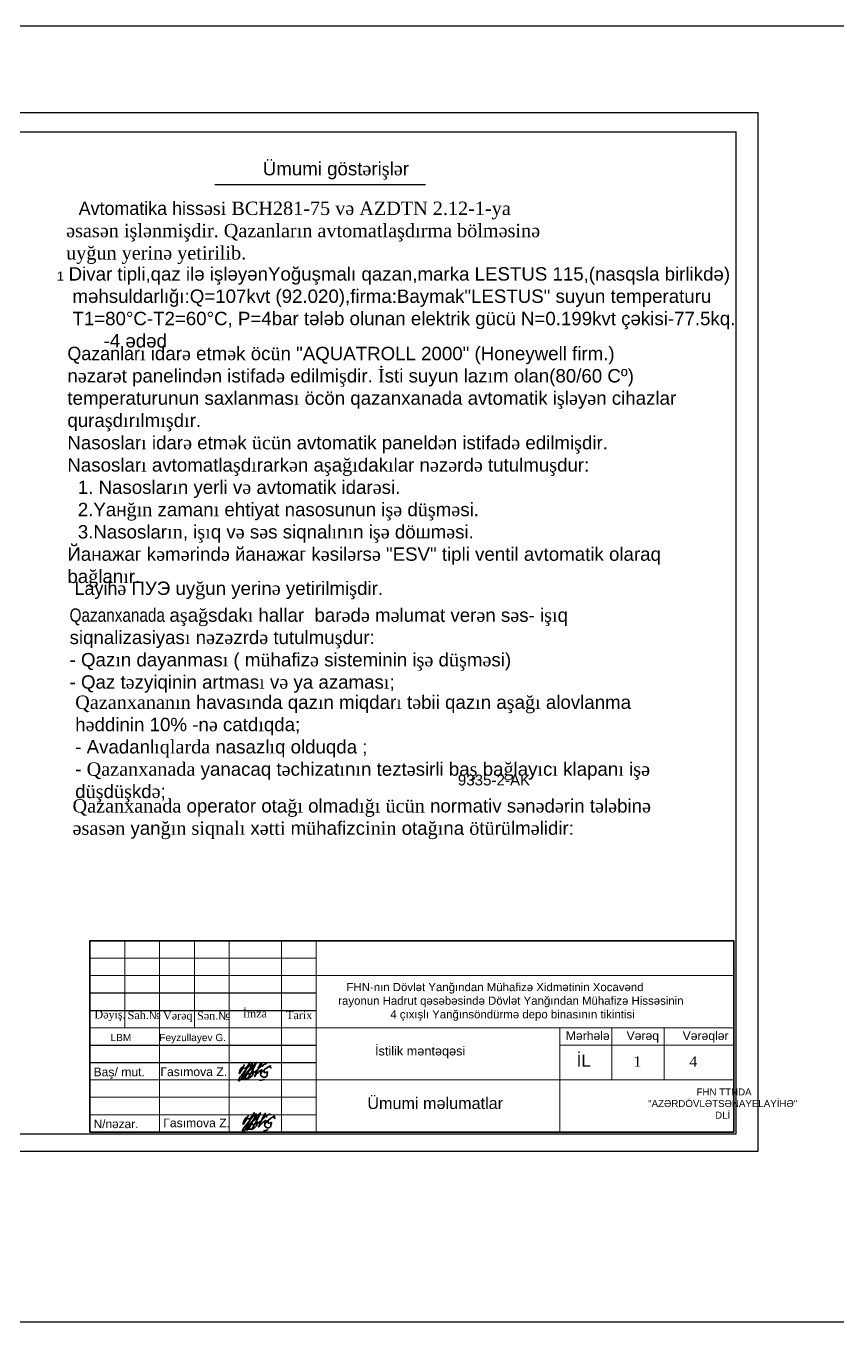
# Model space of a CAD drawing. Header units: metres. Extents: x -25557 to 456644, y -223636 to -32152.
# Drawn here: x 153239 to 180053, y -223636 to -180829 of the extents above; entities that cross this region are included whole.
import ezdxf

# ---------------------------------------------------------------- set-up
doc = ezdxf.new("R2010")
doc.units = ezdxf.units.M
doc.header["$LTSCALE"] = 0.5
doc.linetypes.add('DUZ', pattern=[0])
for name, color, linetype, lineweight in [('33', 7, 'Continuous', 35), ('ştamp', 5, 'Continuous', 18), ('перегородка', 130, 'Continuous', 20), ('размер2_Ном._пера__1', 7, 'Continuous', 15), ('Слой1', 7, 'Continuous', 13)]:
    doc.layers.add(name, color=color, linetype=linetype, lineweight=lineweight)
doc.layers.add('ramka', color=7, linetype='Continuous')
doc.layers.add('Trees', color=92, linetype='Continuous')
doc.styles.add('Arial', font='arial.ttf', dxfattribs={"height": 200})
doc.styles.add('Arial AzLat', font='AZLTM.TTF', dxfattribs={"height": 1.2})
doc.styles.add('ARİAL', font='arial.ttf')
doc.styles.get("Standard").update_dxf_attribs({"font": 'arial.ttf', "height": 1})
doc.styles.add('Standart', font='times.ttf')
doc.styles.add('Times New  Roman', font='times.ttf')

# ---------------------------------------------------------------- blocks, each defined once
blk = doc.blocks.new('Ştamp İM')
for p, q in [((-290351, 674035), (-283851, 674035)), ((-290351, 673535), (-283851, 673535)), ((-290351, 672535), (-283851, 672535)), ((-290351, 672035), (-283851, 672035))]:
    blk.add_line(p, q)
at = {"layer": 'ştamp', "color": 7}
for p, q in [((-289351, 675535), (-289351, 673035)), ((-288351, 675535), (-288351, 670035)), ((-287351, 675535), (-287351, 673035)), ((-286351, 675535), (-286351, 670035)), ((-284851, 675535), (-284851, 670035)), ((-283851, 675535), (-283851, 670035)), ((-290351, 675035), (-283851, 675035)), ((-290351, 674535), (-271852, 674535)), ((-290351, 673035), (-271852, 673035)), ((-276852, 673035), (-276852, 670035)), ((-275352, 673035), (-275352, 671535)), ((-273852, 673035), (-273852, 671535)), ((-276852, 672535), (-271852, 672535)), ((-290351, 671535), (-271852, 671535)), ((-290351, 671035), (-283851, 671035)), ((-290351, 670535), (-283851, 670535))]:
    blk.add_line(p, q, dxfattribs=at)
at = {"layer": 'ştamp', "color": 7, "lineweight": 35}
blk.add_lwpolyline([(-271852, 670035), (-271852, 675535), (-290351, 675535), (-290351, 670035), (-271852, 670035)], dxfattribs=at)
at = {"char_height": 230, "attachment_point": 1}
for s, insert in [('{\\fTimes New Roman|b0|i0|c238|p18;Dəyiş.}', (-290222, 673531, -400)), ('{\\fTimes New Roman|b0|i0|c238|p18;Sah}.№', (-289268, 673512, -400)), ('{\\fTimes New Roman|b0|i0|c238|p18;İmza}', (-285957, 673562, -400)), ('{\\fTimes New Roman|b0|i0|c238|p18;Vərəq}', (-288251, 673501, -400)), ('{\\fTimes New Roman|b0|i0|c238|p18;Sən}.№', (-287273, 673497, -400)), ('{\\fTimes New Roman|b0|i0|c238|p18;Tarix}', (-284714, 673512, -400))]:
    blk.add_mtext_dynamic_manual_height_columns(s, width=1000.35, gutter_width=1500, heights=[0], dxfattribs=dict(at, insert=insert))
at = {"layer": 'перегородка', "color": 7, "attachment_point": 7}
for s, insert, char_height, width, style in [('\\pxt8.9999;M{\\fArial|b0|i0|c238|p34;ə}rh{\\fArial|b0|i0|c238|p34;ə}l{\\fArial|b0|i0|c238|p34;ə     Vərəq}       {\\fArial|b0|i0|c238|p34;Vərəqlər}', (-276678, 672606), 250, 8036.89, 'Arial'), ('\\pxt1,8.9999;{\\fArial|b0|i0|c238|p34;              İL               }', (-276366, 671913), 350, 1920.18, 'Arial'), ('\\pxt1,8.9999;{\\fTimes New Roman|b0|i0|c238|p18;              \\fTimes New Roman|b0|i0|c204|p18;\\H0.85714x;4\\fTimes New Roman|b0|i0|c238|p18;\\H1.1667x;               }', (-273129, 671913), 350, 1920.18, 'Times New  Roman')]:
    blk.add_mtext(s, dxfattribs=dict(at, insert=insert, char_height=char_height, width=width, style=style))
at = {"layer": 'Слой1', "color": 7, "linetype": 'ByBlock', "lineweight": -3, "ltscale": 1.1, "insert": (-274351, 671290), "char_height": 200, "attachment_point": 1, "style": 'Arial'}
blk.add_mtext('\\pxqc;{\\fArial|b0|i0|c238|p34; FHN TTNDA\\P"AZ}Ə{\\fArial|b0|i0|c238|p34;RDÖVL}Ə{\\fArial|b0|i0|c238|p34;TS}Ə{\\fArial|b0|i0|c238|p34;NAYELAYİH}Ə{\\fArial|b0|i0|c238|p34;" }\\P{\\fArial|b0|i0|c238|p34;DLİ}', dxfattribs=at)
blk = doc.blocks.new('imza')
at = {"layer": 'Trees', "color": 7, "lineweight": 35}
for points in [[(119720, 323671), (66422, 219944), (42890, 182637), (19967, 146297), (15300, 146297), (15300, 151548), (15300, 160199), (18817, 172635), (28167, 199489), (43494, 233005), (60112, 260506), (74006, 275754), (81247, 279703), (86499, 279703), (90251, 274776), (101934, 255493), (109353, 251051), (121336, 249109), (137421, 252022), (148648, 258819), (157824, 266372), (205102, 327179), (234949, 372477), (188278, 301645), (182164, 285472), (71039, 58567), (49297, 29796), (22297, 5315), (11999, 1421), (4890, 2720), (2153, 6441), (2153, 12680), (2153, 20998), (5657, 28003), (37175, 81506), (58069, 109161), (93158, 155604), (168836, 244492), (249359, 331849), (257092, 340239), (267608, 348560), (272179, 348560), (274632, 345775), (272513, 338421), (268929, 325976), (203932, 193993), (142303, 85970), (130681, 66803), (114116, 45299), (98340, 31119), (92665, 28851), (87444, 28851), (85288, 32367), (85288, 37925), (85288, 44958), (87785, 51878), (98000, 70822), (130411, 121776), (153236, 150731), (232390, 243285), (351751, 368187), (356609, 368187), (280335, 206621), (181882, 35886)], [(167136, 278349), (194691, 296062), (213990, 303970), (238885, 310721), (256638, 315535), (272291, 315535), (283870, 315535), (288695, 311333), (297931, 303288), (300852, 289924), (297572, 276036), (281361, 255206), (258010, 238040), (218752, 224087), (197993, 207372), (191226, 198858), (222154, 216298), (234032, 222996), (254203, 236686), (270940, 233782), (279104, 227565), (287462, 209110), (290183, 197066), (291281, 179704), (287836, 144642), (284270, 127093), (277886, 112915), (266529, 99357), (254031, 84436), (238452, 74448), (220952, 63228), (199475, 53640), (184462, 48973), (168676, 47383), (150237, 48242), (133752, 50038), (116228, 54219), (101027, 60416), (87626, 70611), (80826, 85804), (80826, 97798), (84626, 110592), (93027, 117788), (105628, 122386), (113861, 125390), (128629, 127783), (143203, 130145), (188423, 137473), (208420, 139584), (232323, 144536), (242885, 146724), (260979, 152750), (281350, 158414), (316662, 175080), (344127, 193380), (371539, 214476), (399090, 240115), (422514, 265598), (436403, 289010), (444708, 307514), (452855, 329232), (455833, 342579), (455833, 353795), (452179, 358621), (448393, 355754), (443175, 347926), (431148, 330820), (423464, 312790), (405582, 278084), (392800, 247509), (381371, 219323), (369936, 198963), (352731, 165608), (342564, 145896), (333386, 122755), (325788, 103596), (321219, 92074), (324285, 92074), (330880, 103244), (341696, 116427), (359107, 132905), (379155, 154789), (397358, 170872), (414305, 185281), (429715, 200550), (445524, 211968), (458145, 219271), (463857, 219271), (463857, 215022), (459473, 201745), (451237, 188202), (444707, 177465), (442469, 169480), (442469, 163240), (447517, 167090), (517041, 225315), (556686, 256394), (599532, 284291), (618334, 296532), (632144, 301800), (636726, 301800), (633761, 294931), (629347, 284702), (625366, 275480), (627697, 269475), (631605, 266781), (640634, 266781), (650741, 263010), (657067, 260650)], [(477209, 278739), (480314, 298392), (480314, 310116), (498253, 322873), (528957, 335286), (545658, 341551), (552098, 343967), (556652, 343967), (560453, 339788)], [(416076, 13564), (441715, 13213), (458574, 18127), (480976, 24657), (502998, 31077), (509500, 40944)], [(500295, 211291), (469701, 179690), (457620, 165559), (446670, 148138), (439881, 137337), (439881, 129823), (442153, 119815), (447100, 108759), (453312, 100716), (460795, 93379), (470068, 84285), (481124, 79974), (493395, 75189), (506395, 73483), (520532, 74529), (530621, 75973), (540432, 81089), (553371, 90326), (561192, 100700), (567337, 108853), (567337, 120783), (567337, 134994), (570340, 155600), (574321, 172086), (574321, 178197), (570767, 179902), (567354, 179902), (555552, 175781), (528326, 166273), (516876, 164269), (512184, 166685), (510620, 173223), (510620, 181607), (510620, 198280), (510620, 206239), (505354, 208939), (497818, 204818), (489111, 199738)]]:
    blk.add_lwpolyline(points, dxfattribs=at)

msp = doc.modelspace()

# ---------------------------------------------------------------- linework, layer by layer
at = {"color": 7, "lineweight": 25}
for p, q in [((131226, -184323), (176692, -184323)), ((159473, -186067), (166433, -186067)), ((129834, -217416), (176686, -217416)), ((128819, -217995), (177413, -217995))]:
    msp.add_line(p, q, dxfattribs=at)
at = {"layer": '33', "lineweight": 25}
msp.add_line((128819, -183684), (177413, -183684), dxfattribs=at)
at = {"layer": '33', "color": 7, "lineweight": 25}
for p, q in [((177413, -217995), (177413, -183684)), ((177413, -217995), (177413, -183684)), ((176693, -211064), (176693, -184322)), ((176693, -217414), (176693, -184322))]:
    msp.add_line(p, q, dxfattribs=at)
at = {"layer": 'ramka', "color": 5, "linetype": 'DUZ', "lineweight": 30, "ltscale": 0.4}
msp.add_lwpolyline([(121620, -180829), (346714, -180829), (346714, -223636), (121620, -223636)], close=True, dxfattribs=at)

# ---------------------------------------------------------------- block references
at = {"color": 6, "lineweight": 25, "xscale": 1.149116759820075, "yscale": 1.149116759820075, "zscale": 1.149116759820075}
msp.add_blockref('Ştamp İM', (488999, -987311), dxfattribs=at)
at = {"lineweight": 30, "xscale": 0.0016676256483876, "yscale": 0.0016676256483876, "zscale": 0.0016676256483876}
for p in [(160254, -215674), (160384, -217344)]:
    msp.add_blockref('imza', p, dxfattribs=at)

# ---------------------------------------------------------------- texts
at = {"color": 0, "lineweight": 25, "attachment_point": 1, "style": 'Arial AzLat'}
for s, insert, char_height, width in [('                                                                                 {\\fArial|b0|i0|c238|p34;\\H1.9214x;Ü\\fArial AzLat|b0|i0|c204|p34;mumi g\\fArial|b0|i0|c238|p34;ö\\fArial AzLat|b0|i0|c204|p34;st\\fTimes New Roman|b0|i0|c238|p18;ə\\fArial AzLat|b0|i0|c204|p34;ri\\fTimes New Roman|b0|i0|c238|p18;ş\\fArial AzLat|b0|i0|c204|p34;l\\fTimes New Roman|b0|i0|c238|p18;ə\\fArial AzLat|b0|i0|c204|p34;r}', (154142, -185322), 229.823, 20497.61), ('                          \\P\\P\\P{\\H1.9214x;Qazanlar\\fTimes New Roman|b0|i0|c238|p18;ı\\fArial AzLat|b0|i0|c204|p34; idar\\fTimes New Roman|b0|i0|c238|p18;ə\\fArial AzLat|b0|i0|c204|p34; etm\\fTimes New Roman|b0|i0|c238|p18;ə\\fArial AzLat|b0|i0|c204|p34;k öc\\fTimes New Roman|b0|i0|c238|p18;ü\\fArial AzLat|b0|i0|c204|p34;n "AQUATROLL 2000" (Honeywell firm.)\\Pn\\fTimes New Roman|b0|i0|c238|p18;ə\\fArial AzLat|b0|i0|c204|p34;zar\\fTimes New Roman|b0|i0|c238|p18;ə\\fArial AzLat|b0|i0|c204|p34;t panelind\\fTimes New Roman|b0|i0|c238|p18;ə\\fArial AzLat|b0|i0|c204|p34;n istifad\\fTimes New Roman|b0|i0|c238|p18;ə\\fArial AzLat|b0|i0|c204|p34; edilmi\\fTimes New Roman|b0|i0|c238|p18;ş\\fArial AzLat|b0|i0|c204|p34;dir. \\fTimes New Roman|b0|i0|c238|p18;İ\\fArial AzLat|b0|i0|c204|p34;sti suyun laz\\fTimes New Roman|b0|i0|c238|p18;ı\\fArial AzLat|b0|i0|c204|p34;m olan(80/60 C\\fArial|b0|i0|c162|p34;\\C256;º\\fArial AzLat|b0|i0|c204|p34;\\C0;) \\Ptemperaturunun saxlanmas\\fTimes New Roman|b0|i0|c238|p18;ı\\fArial AzLat|b0|i0|c204|p34; öcön qazanxanada avtomatik i\\fTimes New Roman|b0|i0|c238|p18;ş\\fArial AzLat|b0|i0|c204|p34;l\\fTimes New Roman|b0|i0|c238|p18;ə\\fArial AzLat|b0|i0|c204|p34;y\\fTimes New Roman|b0|i0|c238|p18;ə\\fArial AzLat|b0|i0|c204|p34;n cihazlar qura\\fTimes New Roman|b0|i0|c238|p18;ş\\fArial AzLat|b0|i0|c204|p34;d\\fTimes New Roman|b0|i0|c238|p18;ı\\fArial AzLat|b0|i0|c204|p34;r\\fTimes New Roman|b0|i0|c238|p18;ı\\fArial AzLat|b0|i0|c204|p34;lm\\fTimes New Roman|b0|i0|c238|p18;ış\\fArial AzLat|b0|i0|c204|p34;d\\fTimes New Roman|b0|i0|c238|p18;ı\\fArial AzLat|b0|i0|c204|p34;r.\\PNasoslar\\fTimes New Roman|b0|i0|c238|p18;ı\\fArial AzLat|b0|i0|c204|p34; idar\\fTimes New Roman|b0|i0|c238|p18;ə\\fArial AzLat|b0|i0|c204|p34; etm\\fTimes New Roman|b0|i0|c238|p18;ə\\fArial AzLat|b0|i0|c204|p34;k \\fTimes New Roman|b0|i0|c238|p18;ücü\\fArial AzLat|b0|i0|c204|p34;n avtomatik paneld\\fTimes New Roman|b0|i0|c238|p18;ə\\fArial AzLat|b0|i0|c204|p34;n istifad\\fTimes New Roman|b0|i0|c238|p18;ə\\fArial AzLat|b0|i0|c204|p34; edilmi\\fTimes New Roman|b0|i0|c238|p18;ş\\fArial AzLat|b0|i0|c204|p34;dir.\\PNasoslar\\fTimes New Roman|b0|i0|c238|p18;ı\\fArial AzLat|b0|i0|c204|p34; avtomatla\\fTimes New Roman|b0|i0|c238|p18;ş\\fArial AzLat|b0|i0|c204|p34;d\\fTimes New Roman|b0|i0|c238|p18;ı\\fArial AzLat|b0|i0|c204|p34;rark\\fTimes New Roman|b0|i0|c238|p18;ə\\fArial AzLat|b0|i0|c204|p34;n a\\fTimes New Roman|b0|i0|c238|p18;ş\\fArial AzLat|b0|i0|c204|p34;a\\fTimes New Roman|b0|i0|c238|p18;ğı\\fArial AzLat|b0|i0|c204|p34;dak\\fTimes New Roman|b0|i0|c238|p18;ı\\fArial AzLat|b0|i0|c204|p34;lar n\\fTimes New Roman|b0|i0|c238|p18;ə\\fArial AzLat|b0|i0|c204|p34;z\\fTimes New Roman|b0|i0|c238|p18;ə\\fArial AzLat|b0|i0|c204|p34;rd\\fTimes New Roman|b0|i0|c238|p18;ə\\fArial AzLat|b0|i0|c204|p34; tutulmu\\fTimes New Roman|b0|i0|c238|p18;ş\\fArial AzLat|b0|i0|c204|p34;dur:\\P  1. Nasoslar\\fTimes New Roman|b0|i0|c238|p18;ı\\fArial AzLat|b0|i0|c204|p34;n yerli v\\fTimes New Roman|b0|i0|c238|p18;ə\\fArial AzLat|b0|i0|c204|p34; avtomatik idar\\fTimes New Roman|b0|i0|c238|p18;ə\\fArial AzLat|b0|i0|c204|p34;si.\\P  2.Yан\\fTimes New Roman|b0|i0|c238|p18;ğın\\fArial AzLat|b0|i0|c204|p34; zaman\\fTimes New Roman|b0|i0|c238|p18;ı\\fArial AzLat|b0|i0|c204|p34; ehtiyat nasosunun i\\fTimes New Roman|b0|i0|c238|p18;şə\\fArial AzLat|b0|i0|c204|p34; d\\fTimes New Roman|b0|i0|c238|p18;üş\\fArial AzLat|b0|i0|c204|p34;m\\fTimes New Roman|b0|i0|c238|p18;ə\\fArial AzLat|b0|i0|c204|p34;si.\\P  3.Nasoslar\\fTimes New Roman|b0|i0|c238|p18;ın\\fArial AzLat|b0|i0|c204|p34;, i\\fTimes New Roman|b0|i0|c238|p18;şı\\fArial AzLat|b0|i0|c204|p34;q v\\fTimes New Roman|b0|i0|c238|p18;ə\\fArial AzLat|b0|i0|c204|p34; s\\fTimes New Roman|b0|i0|c238|p18;ə\\fArial AzLat|b0|i0|c204|p34;s siqnal\\fTimes New Roman|b0|i0|c238|p18;ı\\fArial AzLat|b0|i0|c204|p34;n\\fTimes New Roman|b0|i0|c238|p18;ı\\fArial AzLat|b0|i0|c204|p34;n i\\fTimes New Roman|b0|i0|c238|p18;şə\\fArial AzLat|b0|i0|c204|p34; döшm\\fTimes New Roman|b0|i0|c238|p18;ə\\fArial AzLat|b0|i0|c204|p34;si.\\PЙанажаг k\\fTimes New Roman|b0|i0|c238|p18;ə\\fArial AzLat|b0|i0|c204|p34;m\\fTimes New Roman|b0|i0|c238|p18;ə\\fArial AzLat|b0|i0|c204|p34;rind\\fTimes New Roman|b0|i0|c238|p18;ə\\fArial AzLat|b0|i0|c204|p34; йанажаг k\\fTimes New Roman|b0|i0|c238|p18;ə\\fArial AzLat|b0|i0|c204|p34;sil\\fTimes New Roman|b0|i0|c238|p18;ə\\fArial AzLat|b0|i0|c204|p34;rs\\fTimes New Roman|b0|i0|c238|p18;ə\\fArial AzLat|b0|i0|c204|p34; "ESV" tipli ventil avtomatik olaraq ba\\fTimes New Roman|b0|i0|c238|p18;ğ\\fArial AzLat|b0|i0|c204|p34;lan\\fTimes New Roman|b0|i0|c238|p18;ı\\fArial AzLat|b0|i0|c204|p34;r.}', (154608, -190277), 229.823, 20497.61), ('  \\P{\\H1.9214x;Layih\\fTimes New Roman|b0|i0|c238|p18;ə\\fArial AzLat|b0|i0|c204|p34; ПУЭ uy\\fTimes New Roman|b0|i0|c238|p18;ğ\\fArial AzLat|b0|i0|c204|p34;un yerin\\fTimes New Roman|b0|i0|c238|p18;ə\\fArial AzLat|b0|i0|c204|p34; yetirilmi\\fTimes New Roman|b0|i0|c238|p18;ş\\fArial AzLat|b0|i0|c204|p34;dir.}', (154846, -198797), 229.823, 20497.61), ('{\\fArial Narrow|b0|i0|c238|p34;\\H1.9214x;Qazanxanada\\H0.52045x; \\fArial Narrow|b0|i0|c204|p34; \\fArial AzLat|b0|i0|c204|p34;\\H1.9214x;a\\fTimes New Roman|b0|i0|c238|p18;ş\\fArial AzLat|b0|i0|c204|p34;a\\fTimes New Roman|b0|i0|c238|p18;ğ\\fArial AzLat|b0|i0|c204|p34;sdak\\fTimes New Roman|b0|i0|c238|p18;ı\\fArial AzLat|b0|i0|c204|p34; hallar  bar\\fTimes New Roman|b0|i0|c238|p18;ə\\fArial AzLat|b0|i0|c204|p34;d\\fTimes New Roman|b0|i0|c238|p18;ə\\fArial AzLat|b0|i0|c204|p34; m\\fTimes New Roman|b0|i0|c238|p18;ə\\fArial AzLat|b0|i0|c204|p34;lumat ver\\fTimes New Roman|b0|i0|c238|p18;ə\\fArial AzLat|b0|i0|c204|p34;n s\\fTimes New Roman|b0|i0|c238|p18;ə\\fArial AzLat|b0|i0|c204|p34;s- i\\fTimes New Roman|b0|i0|c238|p18;şı\\fArial AzLat|b0|i0|c204|p34;q siqnalizasiyas\\fTimes New Roman|b0|i0|c238|p18;ı\\fArial AzLat|b0|i0|c204|p34; n\\fTimes New Roman|b0|i0|c238|p18;ə\\fArial AzLat|b0|i0|c204|p34;z\\fTimes New Roman|b0|i0|c238|p18;ə\\fArial AzLat|b0|i0|c204|p34;zrd\\fTimes New Roman|b0|i0|c238|p18;ə\\fArial AzLat|b0|i0|c204|p34; tutulmu\\fTimes New Roman|b0|i0|c238|p18;ş\\fArial AzLat|b0|i0|c204|p34;dur:\\P- Qaz\\fTimes New Roman|b0|i0|c238|p18;ı\\fArial AzLat|b0|i0|c204|p34;n dayanmas\\fTimes New Roman|b0|i0|c238|p18;ı\\fArial AzLat|b0|i0|c204|p34; ( m\\fTimes New Roman|b0|i0|c238|p18;ü\\fArial AzLat|b0|i0|c204|p34;hafiz\\fTimes New Roman|b0|i0|c238|p18;ə\\fArial AzLat|b0|i0|c204|p34; sisteminin i\\fTimes New Roman|b0|i0|c238|p18;şə\\fArial AzLat|b0|i0|c204|p34; d\\fTimes New Roman|b0|i0|c238|p18;üş\\fArial AzLat|b0|i0|c204|p34;m\\fTimes New Roman|b0|i0|c238|p18;ə\\fArial AzLat|b0|i0|c204|p34;si) \\P- Qaz t\\fTimes New Roman|b0|i0|c238|p18;ə\\fArial AzLat|b0|i0|c204|p34;zyiqinin artmas\\fTimes New Roman|b0|i0|c238|p18;ı\\fArial AzLat|b0|i0|c204|p34; v\\fTimes New Roman|b0|i0|c238|p18;ə\\fArial AzLat|b0|i0|c204|p34; ya azamas\\fTimes New Roman|b0|i0|c238|p18;ı\\fArial AzLat|b0|i0|c204|p34;;}', (154680, -200067), 229.8234, 19054.18), ('{\\fArial AzLat|b0|i0|c204|p34;\\H1.9214x;\\P\\fTimes New Roman|b0|i0|c0|p18;Qazanxanan\\fTimes New Roman|b0|i0|c238|p18;ın\\fArial AzLat|b0|i0|c204|p34; havas\\fTimes New Roman|b0|i0|c238|p18;ı\\fArial AzLat|b0|i0|c204|p34;nda qaz\\fTimes New Roman|b0|i0|c238|p18;ı\\fArial AzLat|b0|i0|c204|p34;n miqdar\\fTimes New Roman|b0|i0|c238|p18;ı\\fArial AzLat|b0|i0|c204|p34; t\\fTimes New Roman|b0|i0|c238|p18;ə\\fArial AzLat|b0|i0|c204|p34;bii qaz\\fTimes New Roman|b0|i0|c238|p18;ı\\fArial AzLat|b0|i0|c204|p34;n a\\fTimes New Roman|b0|i0|c238|p18;ş\\fArial AzLat|b0|i0|c204|p34;a\\fTimes New Roman|b0|i0|c238|p18;ğı\\fArial AzLat|b0|i0|c204|p34; alovlanma h\\fTimes New Roman|b0|i0|c238|p18;ə\\fArial AzLat|b0|i0|c204|p34;ddinin 10% -n\\fTimes New Roman|b0|i0|c238|p18;ə\\fArial AzLat|b0|i0|c204|p34; catd\\fTimes New Roman|b0|i0|c238|p18;ı\\fArial AzLat|b0|i0|c204|p34;qda;\\P- Avadanl\\fTimes New Roman|b0|i0|c238|p18;ıqlar\\fTimes New Roman|b0|i0|c0|p18;da\\fArial AzLat|b0|i0|c204|p34; nasazl\\fTimes New Roman|b0|i0|c238|p18;ı\\fArial AzLat|b0|i0|c204|p34;q olduqda ; \\P- \\fTimes New Roman|b0|i0|c238|p18;Qazanxanada\\fArial AzLat|b0|i0|c204|p34; yanacaq t\\fTimes New Roman|b0|i0|c238|p18;ə\\fArial AzLat|b0|i0|c204|p34;chizat\\fTimes New Roman|b0|i0|c238|p18;ı\\fArial AzLat|b0|i0|c204|p34;n\\fTimes New Roman|b0|i0|c238|p18;ı\\fArial AzLat|b0|i0|c204|p34;n tezt\\fTimes New Roman|b0|i0|c238|p18;ə\\fArial AzLat|b0|i0|c204|p34;sirli ba\\fTimes New Roman|b0|i0|c238|p18;ş\\fArial AzLat|b0|i0|c204|p34; ba\\fTimes New Roman|b0|i0|c238|p18;ğ\\fArial AzLat|b0|i0|c204|p34;lay\\fTimes New Roman|b0|i0|c238|p18;ı\\fArial AzLat|b0|i0|c204|p34;c\\fTimes New Roman|b0|i0|c238|p18;ı\\fArial AzLat|b0|i0|c204|p34; klapan\\fTimes New Roman|b0|i0|c238|p18;ı\\fArial AzLat|b0|i0|c204|p34; i\\fTimes New Roman|b0|i0|c238|p18;şə\\fArial AzLat|b0|i0|c204|p34; d\\fTimes New Roman|b0|i0|c238|p18;üş\\fArial AzLat|b0|i0|c204|p34;d\\fTimes New Roman|b0|i0|c238|p18;üş\\fArial AzLat|b0|i0|c204|p34;kd\\fTimes New Roman|b0|i0|c238|p18;ə\\fArial AzLat|b0|i0|c204|p34;; }', (154866, -202207), 229.823, 19054.18), ('  \\P\\P\\P{\\fTimes New Roman|b0|i0|c238|p18;\\H1.9214x;Qazanxanada\\fArial AzLat|b0|i0|c204|p34; operator ota\\fTimes New Roman|b0|i0|c238|p18;ğı\\fArial AzLat|b0|i0|c204|p34; olmad\\fTimes New Roman|b0|i0|c238|p18;ığı\\fArial AzLat|b0|i0|c204|p34; \\fTimes New Roman|b0|i0|c238|p18;ücün\\fArial AzLat|b0|i0|c204|p34; normativ s\\fTimes New Roman|b0|i0|c238|p18;ə\\fArial AzLat|b0|i0|c204|p34;n\\fTimes New Roman|b0|i0|c238|p18;ə\\fArial AzLat|b0|i0|c204|p34;d\\fTimes New Roman|b0|i0|c238|p18;ə\\fArial AzLat|b0|i0|c204|p34;rin t\\fTimes New Roman|b0|i0|c238|p18;ə\\fArial AzLat|b0|i0|c204|p34;l\\fTimes New Roman|b0|i0|c238|p18;ə\\fArial AzLat|b0|i0|c204|p34;bin\\fTimes New Roman|b0|i0|c238|p18;ə\\fTimes New Roman|b0|i0|c0|p18; \\fTimes New Roman|b0|i0|c238|p18;əsasən\\fArial AzLat|b0|i0|c204|p34; yan\\fTimes New Roman|b0|i0|c238|p18;ğın siqnalı \\fArial AzLat|b0|i0|c204|p34;x\\fTimes New Roman|b0|i0|c238|p18;ətti \\fArial AzLat|b0|i0|c204|p34;m\\fTimes New Roman|b0|i0|c238|p18;ü\\fArial AzLat|b0|i0|c204|p34;hafizc\\fTimes New Roman|b0|i0|c0|p18;inin\\fArial AzLat|b0|i0|c204|p34; ota\\fTimes New Roman|b0|i0|c238|p18;ğı\\fArial AzLat|b0|i0|c204|p34;na \\fTimes New Roman|b0|i0|c238|p18;ö\\fArial AzLat|b0|i0|c204|p34;t\\fTimes New Roman|b0|i0|c238|p18;ü\\fArial AzLat|b0|i0|c204|p34;r\\fTimes New Roman|b0|i0|c238|p18;ü\\fArial AzLat|b0|i0|c204|p34;lm\\fTimes New Roman|b0|i0|c238|p18;ə\\fArial AzLat|b0|i0|c204|p34;lidir:\\P    \\P\\P }', (154778, -205216), 229.8234, 19054.18)]:
    msp.add_mtext(s, dxfattribs=dict(at, insert=insert, char_height=char_height, width=width))
at = {"lineweight": 25, "insert": (157939, -214274), "char_height": 238.444, "width": 4591.52, "attachment_point": 5, "style": 'ARİAL'}
msp.add_mtext('{\\fArial|b0|i0|c238|p34;LBM  } {\\fArial|b0|i0|c238|p34; }      {\\fArial|b0|i0|c238|p34;Feyzullayev G.}', dxfattribs=at)
at = {"lineweight": -2, "insert": (164765, -214726), "char_height": 300, "width": 6308.87, "attachment_point": 4}
msp.add_mtext('{\\fArial|b0|i0|c238|p34;İstilik məntəqəsi }', dxfattribs=at)
at = {"lineweight": 25, "insert": (156319, -215419), "char_height": 287.28, "attachment_point": 5, "style": 'Arial'}
msp.add_mtext('{\\fArial|b0|i0|c238|p34;Baş}/ mut. ', dxfattribs=at)
at = {"color": 0, "lineweight": 25, "ltscale": 10, "char_height": 287.279, "attachment_point": 1, "style": 'Arial'}
for insert in [(157680, -215225), (157774, -216914)]:
    msp.add_mtext_dynamic_manual_height_columns('{\\fArial (Azeri Lat)|b0|i0|c204|p34;Гas\\fArial|b0|i0|c238|p34;ı\\fArial (Azeri Lat)|b0|i0|c204|p34;mova Z.}', width=2963.89, gutter_width=89.9, heights=[0], dxfattribs=dict(at, insert=insert))
at = {"color": 7, "lineweight": 25, "insert": (166751, -216411), "char_height": 382.46, "width": 38230.83, "attachment_point": 5, "style": 'Arial'}
msp.add_mtext('{\\fArial|b0|i0|c238|p34;Ümumi məlumatlar}', dxfattribs=at)
at = {"lineweight": 25, "insert": (156213, -217093), "char_height": 280, "width": 4878.55, "attachment_point": 5}
msp.add_mtext('{\\fArial|b0|i0|c238|p34;N/nəzar.    }', dxfattribs=at)
at = {"layer": '33', "color": 0, "lineweight": 25, "insert": (154566, -186631), "char_height": 229.823, "width": 15856.41, "attachment_point": 1, "style": 'Arial AzLat'}
msp.add_mtext(' {\\H1.9214x;  Avtomatika hiss\\fTimes New Roman|b0|i0|c238|p18;əsi BCH281-75 və AZDTN 2.12-1-ya əsasən işlənmişdir. Qazanların avtomatlaşdırma bölməsinə uyğun yerinə yetirilib.\\fArial AzLat|b0|i0|c204|p34;                               }                                 ', dxfattribs=at)
at = {"layer": '33', "lineweight": -3, "insert": (154260, -188798), "char_height": 200, "width": 22527.04, "attachment_point": 1}
msp.add_mtext('{\\fArial|b0|i0|c238|p34;\\H1.5x;1\\H0.66667x;  \\H2.2079x;Divar tipli,qaz ilə işləyənYoğuşmalı qazan,marka LESTUS 115,(nasqsla birlikdə) \\P   məhsuldarlığı:Q=107kvt (92.020),firma:Baymak"LESTUS" suyun temperaturu\\P   T1=80%%DC-T2=60%%DC, P=4bar tələb olunan elektrik gücü N=0.199kvt çəkisi-77.5kq.           -4 ədəd}', dxfattribs=at)
at = {"layer": 'ramka', "color": 0, "lineweight": 25, "ltscale": 0.4, "insert": (118080, -205555), "char_height": 6223.86, "width": 219461.08, "attachment_point": 1}
msp.add_mtext('{\\fArial|b0|i0|c238|p34;                    \\H0.057471x;        9335-2-AK}', dxfattribs=at)
at = {"layer": 'перегородка', "color": 7, "lineweight": 25, "insert": (173297, -215205), "char_height": 402.191, "width": 2206.52, "attachment_point": 7, "style": 'Times New  Roman'}
msp.add_mtext('\\pxt1,8.9999;{\\fTimes New Roman|b0|i0|c238|p18;              \\fTimes New Roman|b0|i0|c204|p18;\\H0.85714x;1\\fTimes New Roman|b0|i0|c238|p18;\\H1.1667x;               }', dxfattribs=at)
at = {"layer": 'размер2_Ном._пера__1', "linetype": 'Continuous', "lineweight": 18, "insert": (168727, -213063), "char_height": 269.98, "attachment_point": 5, "style": 'Standart'}
msp.add_mtext('{\\fArial|b0|i0|c238|p34;\\C7;FHN-nın Dövlət Yanğından Mühafizə Xidmətinin Xocavənd\\P          rayonun Hadrut qəsəbəsində Dövlət Yanğından Mühafizə Hissəsinin \\P           4 çıxışlı Yanğınsöndürmə depo binasının tikintisi}', dxfattribs=at)

doc.saveas('drawing.dxf')
